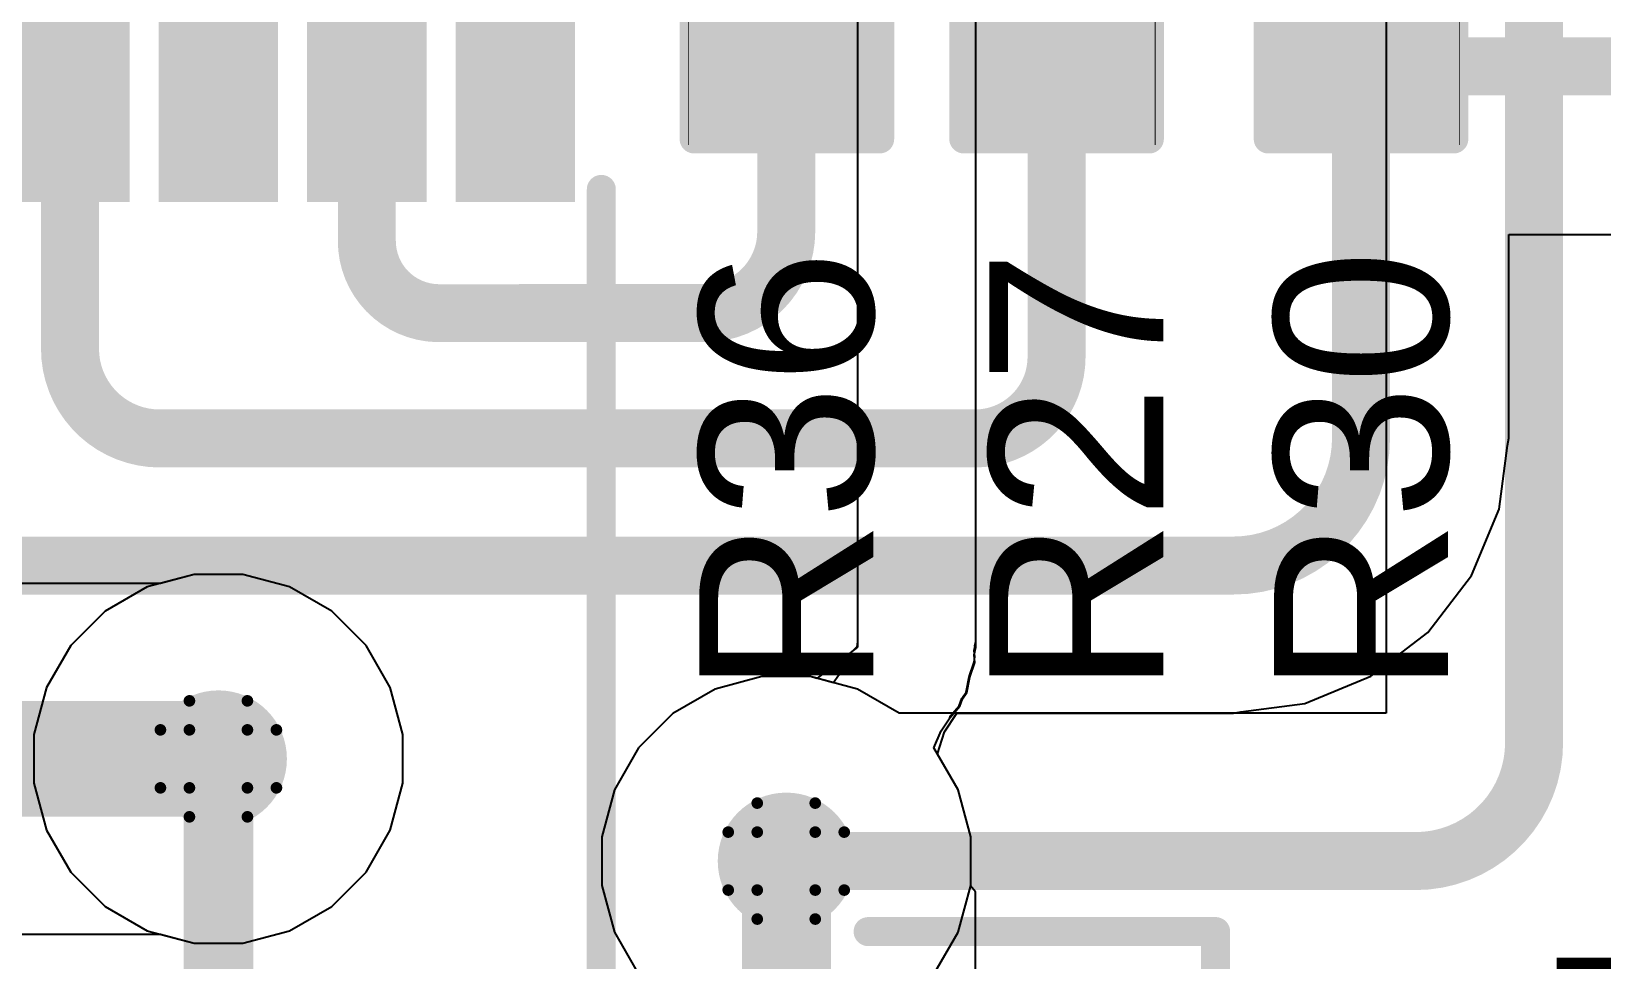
# Model space of a CAD drawing. Header units: inches. Extents: x -18 to 202, y -11 to 119.
# Drawn here: x 14.09 to 20.97, y 24.22 to 28.29 of the extents above; entities that cross this region are included whole.
import ezdxf

# ---------------------------------------------------------------- set-up
doc = ezdxf.new("R2010")
doc.units = ezdxf.units.IN
for name, color, linetype in [('Board Outline', 216, 'Continuous'), ('Bottom Layer', 5, 'Continuous'), ('Drill Drawing', 1, 'Continuous'), ('Ground', 16, 'Continuous'), ('Power', 76, 'Continuous'), ('Top Layer', 1, 'Continuous'), ('Top Overlay', 2, 'Continuous'), ('Top Paste', 8, 'Continuous'), ('Top Solder', 216, 'Continuous'), ('Via Holes', 16, 'Continuous')]:
    doc.layers.add(name, color=color, linetype=linetype)
doc.styles.add('Arial', font='', dxfattribs={"height": 0.2})
doc.styles.get('Arial').set_extended_font_data('Arial')

# ---------------------------------------------------------------- blocks, each defined once
blk = doc.blocks.new('TSSOP_20_12')
at = {"layer": 'Top Layer'}
for points in [[(-2, 3.085), (-2, 2.765), (-3.6, 2.765), (-3.6, 3.085)], [(3.6, 3.085), (3.6, 2.765), (2, 2.765), (2, 3.085)], [(-2, 2.435), (-2, 2.115), (-3.6, 2.115), (-3.6, 2.435)], [(3.6, 2.435), (3.6, 2.115), (2, 2.115), (2, 2.435)], [(-2, 1.785), (-2, 1.465), (-3.6, 1.465), (-3.6, 1.785)], [(3.6, 1.785), (3.6, 1.465), (2, 1.465), (2, 1.785)], [(-2, 1.135), (-2, 0.815), (-3.6, 0.815), (-3.6, 1.135)], [(3.6, 1.135), (3.6, 0.815), (2, 0.815), (2, 1.135)], [(-2, 0.485), (-2, 0.165), (-3.6, 0.165), (-3.6, 0.485)], [(3.6, 0.485), (3.6, 0.165), (2, 0.165), (2, 0.485)], [(-2, -0.165), (-2, -0.485), (-3.6, -0.485), (-3.6, -0.165)], [(3.6, -0.165), (3.6, -0.485), (2, -0.485), (2, -0.165)], [(-2, -0.815), (-2, -1.135), (-3.6, -1.135), (-3.6, -0.815)], [(3.6, -0.815), (3.6, -1.135), (2, -1.135), (2, -0.815)], [(-2, -1.465), (-2, -1.785), (-3.6, -1.785), (-3.6, -1.465)], [(3.6, -1.465), (3.6, -1.785), (2, -1.785), (2, -1.465)], [(-2, -2.115), (-2, -2.435), (-3.6, -2.435), (-3.6, -2.115)], [(3.6, -2.115), (3.6, -2.435), (2, -2.435), (2, -2.115)], [(-2, -2.765), (-2, -3.085), (-3.6, -3.085), (-3.6, -2.765)], [(3.6, -2.765), (3.6, -3.085), (2, -3.085), (2, -2.765)]]:
    blk.add_hatch(color=1, dxfattribs=at).paths.add_polyline_path(points)
at = {"layer": 'Top Overlay'}
blk.add_hatch(color=2, dxfattribs=at).paths.add_polyline_path([(-1.9066, 2.6933), (-1.7288, 2.6933), (-1.7288, 3.1251), (-1.9066, 3.1251)])
at = {"layer": 'Top Paste'}
for points in [[(-2, 3.085), (-2, 2.765), (-3.6, 2.765), (-3.6, 3.085)], [(3.6, 3.085), (3.6, 2.765), (2, 2.765), (2, 3.085)], [(-2, 2.435), (-2, 2.115), (-3.6, 2.115), (-3.6, 2.435)], [(3.6, 2.435), (3.6, 2.115), (2, 2.115), (2, 2.435)], [(-2, 1.785), (-2, 1.465), (-3.6, 1.465), (-3.6, 1.785)], [(3.6, 1.785), (3.6, 1.465), (2, 1.465), (2, 1.785)], [(-2, 1.135), (-2, 0.815), (-3.6, 0.815), (-3.6, 1.135)], [(3.6, 1.135), (3.6, 0.815), (2, 0.815), (2, 1.135)], [(-2, 0.485), (-2, 0.165), (-3.6, 0.165), (-3.6, 0.485)], [(3.6, 0.485), (3.6, 0.165), (2, 0.165), (2, 0.485)], [(-2, -0.165), (-2, -0.485), (-3.6, -0.485), (-3.6, -0.165)], [(3.6, -0.165), (3.6, -0.485), (2, -0.485), (2, -0.165)], [(-2, -0.815), (-2, -1.135), (-3.6, -1.135), (-3.6, -0.815)], [(3.6, -0.815), (3.6, -1.135), (2, -1.135), (2, -0.815)], [(-2, -1.465), (-2, -1.785), (-3.6, -1.785), (-3.6, -1.465)], [(3.6, -1.465), (3.6, -1.785), (2, -1.785), (2, -1.465)], [(-2, -2.115), (-2, -2.435), (-3.6, -2.435), (-3.6, -2.115)], [(3.6, -2.115), (3.6, -2.435), (2, -2.435), (2, -2.115)], [(-2, -2.765), (-2, -3.085), (-3.6, -3.085), (-3.6, -2.765)], [(3.6, -2.765), (3.6, -3.085), (2, -3.085), (2, -2.765)]]:
    blk.add_hatch(color=8, dxfattribs=at).paths.add_polyline_path(points)
at = {"layer": 'Top Solder'}
for points in [[(-1.8984, 3.1866), (-1.8984, 2.6634), (-3.7016, 2.6634), (-3.7016, 3.1866)], [(3.7016, 3.1866), (3.7016, 2.6634), (1.8984, 2.6634), (1.8984, 3.1866)], [(-1.8984, 2.5366), (-1.8984, 2.0134), (-3.7016, 2.0134), (-3.7016, 2.5366)], [(3.7016, 2.5366), (3.7016, 2.0134), (1.8984, 2.0134), (1.8984, 2.5366)], [(-1.8984, 1.8866), (-1.8984, 1.3634), (-3.7016, 1.3634), (-3.7016, 1.8866)], [(3.7016, 1.8866), (3.7016, 1.3634), (1.8984, 1.3634), (1.8984, 1.8866)], [(-1.8984, 1.2366), (-1.8984, 0.7134), (-3.7016, 0.7134), (-3.7016, 1.2366)], [(3.7016, 1.2366), (3.7016, 0.7134), (1.8984, 0.7134), (1.8984, 1.2366)], [(-1.8984, 0.5866), (-1.8984, 0.0634), (-3.7016, 0.0634), (-3.7016, 0.5866)], [(3.7016, 0.5866), (3.7016, 0.0634), (1.8984, 0.0634), (1.8984, 0.5866)], [(-1.8984, -0.0634), (-1.8984, -0.5866), (-3.7016, -0.5866), (-3.7016, -0.0634)], [(3.7016, -0.0634), (3.7016, -0.5866), (1.8984, -0.5866), (1.8984, -0.0634)], [(-1.8984, -0.7134), (-1.8984, -1.2366), (-3.7016, -1.2366), (-3.7016, -0.7134)], [(3.7016, -0.7134), (3.7016, -1.2366), (1.8984, -1.2366), (1.8984, -0.7134)], [(-1.8984, -1.3634), (-1.8984, -1.8866), (-3.7016, -1.8866), (-3.7016, -1.3634)], [(3.7016, -1.3634), (3.7016, -1.8866), (1.8984, -1.8866), (1.8984, -1.3634)], [(-1.8984, -2.0134), (-1.8984, -2.5366), (-3.7016, -2.5366), (-3.7016, -2.0134)], [(3.7016, -2.0134), (3.7016, -2.5366), (1.8984, -2.5366), (1.8984, -2.0134)], [(-1.8984, -2.6634), (-1.8984, -3.1866), (-3.7016, -3.1866), (-3.7016, -2.6634)], [(3.7016, -2.6634), (3.7016, -3.1866), (1.8984, -3.1866), (1.8984, -2.6634)]]:
    blk.add_hatch(color=216, dxfattribs=at).paths.add_polyline_path(points)
at = {"layer": 'Top Overlay'}
for points in [[(1.9542, 3.302, 0.127, 0.127, 0), (-1.9066, 3.302, 0.127, 0.127, 0)], [(-3.8751, 3.0861, 0.127, 0.127, 0), (-3.7481, 2.9591, 0.127, 0.127, 0)], [(-3.8751, 3.0861, 0.127, 0.127, 0), (-3.8751, 2.8321, 0.127, 0.127, 0)], [(-3.7481, 2.9591, 0.127, 0.127, 0), (-3.8751, 2.8321, 0.127, 0.127, 0)], [(-1.9066, -3.302, 0.127, 0.127, 0), (1.9542, -3.302, 0.127, 0.127, 0)]]:
    blk.add_lwpolyline(points, format="xyseb", dxfattribs=at)
for points in [[(-1.9384, 3.302, 0.0635, 0.0635, 1), (-1.8749, 3.302, 0.0635, 0.0635, 1)], [(1.9225, 3.302, 0.0635, 0.0635, 1), (1.986, 3.302, 0.0635, 0.0635, 1)], [(-3.9069, 3.0861, 0.0635, 0.0635, 1), (-3.8434, 3.0861, 0.0635, 0.0635, 1)], [(-3.9069, 3.0861, 0.0635, 0.0635, 1), (-3.8434, 3.0861, 0.0635, 0.0635, 1)], [(-3.7799, 2.9591, 0.0635, 0.0635, 1), (-3.7164, 2.9591, 0.0635, 0.0635, 1)], [(-3.7799, 2.9591, 0.0635, 0.0635, 1), (-3.7164, 2.9591, 0.0635, 0.0635, 1)], [(-3.9068, 2.8321, 0.0635, 0.0635, 1), (-3.8433, 2.8321, 0.0635, 0.0635, 1)], [(-3.9068, 2.8321, 0.0635, 0.0635, 1), (-3.8433, 2.8321, 0.0635, 0.0635, 1)], [(-1.9383, -3.302, 0.0635, 0.0635, 1), (-1.8748, -3.302, 0.0635, 0.0635, 1)], [(1.9224, -3.302, 0.0635, 0.0635, 1), (1.9859, -3.302, 0.0635, 0.0635, 1)]]:
    blk.add_lwpolyline(points, format="xyseb", close=True, dxfattribs=at)
blk = doc.blocks.new('R___0402_21')
at = {"layer": 'Top Layer'}
for points in [[(-0.6985, -0.3175), (-0.6985, 0.3175), (-0.2413, 0.3175), (-0.2413, -0.3175)], [(0.2413, -0.3175), (0.2413, 0.3175), (0.6985, 0.3175), (0.6985, -0.3175)]]:
    blk.add_hatch(color=1, dxfattribs=at).paths.add_polyline_path(points)
at = {"layer": 'Top Paste'}
for points in [[(-0.6985, -0.3175), (-0.6985, 0.3175), (-0.2413, 0.3175), (-0.2413, -0.3175)], [(0.2413, -0.3175), (0.2413, 0.3175), (0.6985, 0.3175), (0.6985, -0.3175)]]:
    blk.add_hatch(color=8, dxfattribs=at).paths.add_polyline_path(points)
at = {"layer": 'Top Solder'}
for points in [[(-0.7535, -0.3725), (-0.7535, 0.3725), (-0.1863, 0.3725), (-0.1863, -0.3725)], [(0.1863, -0.3725), (0.1863, 0.3725), (0.7535, 0.3725), (0.7535, -0.3725)]]:
    blk.add_hatch(color=216, dxfattribs=at).paths.add_polyline_path(points)
at = {"layer": 'Top Overlay'}
for points in [[(-0.7874, 0.4064, 0.127, 0.127, 0), (0.7874, 0.4064, 0.127, 0.127, 0)], [(-0.7874, -0.4064, 0.127, 0.127, 0), (-0.7874, 0.4064, 0.127, 0.127, 0)], [(0.7874, -0.4064, 0.127, 0.127, 0), (0.7874, 0.4064, 0.127, 0.127, 0)], [(-0.7874, -0.4064, 0.127, 0.127, 0), (0.7874, -0.4064, 0.127, 0.127, 0)], [(0.8128, -0.4318, 0.00323, 0.00323, 0), (-0.8128, -0.4318, 0.00323, 0.00323, 0)]]:
    blk.add_lwpolyline(points, format="xyseb", dxfattribs=at)
for points in [[(-0.8191, 0.4064, 0.0635, 0.0635, 1), (-0.7556, 0.4064, 0.0635, 0.0635, 1)], [(-0.8191, 0.4064, 0.0635, 0.0635, 1), (-0.7556, 0.4064, 0.0635, 0.0635, 1)], [(0.7557, 0.4064, 0.0635, 0.0635, 1), (0.8192, 0.4064, 0.0635, 0.0635, 1)], [(0.7557, 0.4064, 0.0635, 0.0635, 1), (0.8192, 0.4064, 0.0635, 0.0635, 1)], [(-0.8192, -0.4064, 0.0635, 0.0635, 1), (-0.7557, -0.4064, 0.0635, 0.0635, 1)], [(-0.8192, -0.4064, 0.0635, 0.0635, 1), (-0.7557, -0.4064, 0.0635, 0.0635, 1)], [(0.7557, -0.4064, 0.0635, 0.0635, 1), (0.8192, -0.4064, 0.0635, 0.0635, 1)], [(0.7557, -0.4064, 0.0635, 0.0635, 1), (0.8192, -0.4064, 0.0635, 0.0635, 1)], [(-0.8136, -0.4318, 0.00161, 0.00161, 1), (-0.812, -0.4318, 0.00161, 0.00161, 1)], [(0.812, -0.4318, 0.00161, 0.00161, 1), (0.8136, -0.4318, 0.00161, 0.00161, 1)]]:
    blk.add_lwpolyline(points, format="xyseb", close=True, dxfattribs=at)
blk = doc.blocks.new('R___0402_27')
at = {"layer": 'Top Layer'}
for points in [[(-0.6985, -0.3175), (-0.6985, 0.3175), (-0.2413, 0.3175), (-0.2413, -0.3175)], [(0.2413, -0.3175), (0.2413, 0.3175), (0.6985, 0.3175), (0.6985, -0.3175)]]:
    blk.add_hatch(color=1, dxfattribs=at).paths.add_polyline_path(points)
at = {"layer": 'Top Paste'}
for points in [[(-0.6985, -0.3175), (-0.6985, 0.3175), (-0.2413, 0.3175), (-0.2413, -0.3175)], [(0.2413, -0.3175), (0.2413, 0.3175), (0.6985, 0.3175), (0.6985, -0.3175)]]:
    blk.add_hatch(color=8, dxfattribs=at).paths.add_polyline_path(points)
at = {"layer": 'Top Solder'}
for points in [[(-0.7535, -0.3725), (-0.7535, 0.3725), (-0.1863, 0.3725), (-0.1863, -0.3725)], [(0.1863, -0.3725), (0.1863, 0.3725), (0.7535, 0.3725), (0.7535, -0.3725)]]:
    blk.add_hatch(color=216, dxfattribs=at).paths.add_polyline_path(points)
at = {"layer": 'Top Overlay'}
for points in [[(-0.7874, 0.4064, 0.127, 0.127, 0), (-0.7874, -0.4064, 0.127, 0.127, 0)], [(-0.7874, 0.4064, 0.127, 0.127, 0), (0.7874, 0.4064, 0.127, 0.127, 0)], [(0.7874, 0.4064, 0.127, 0.127, 0), (0.7874, -0.4064, 0.127, 0.127, 0)], [(-0.7874, -0.4064, 0.127, 0.127, 0), (0.7874, -0.4064, 0.127, 0.127, 0)], [(-0.8128, -0.4318, 0.00323, 0.00323, 0), (0.8128, -0.4318, 0.00323, 0.00323, 0)]]:
    blk.add_lwpolyline(points, format="xyseb", dxfattribs=at)
for points in [[(-0.8192, 0.4064, 0.0635, 0.0635, 1), (-0.7557, 0.4064, 0.0635, 0.0635, 1)], [(-0.8192, 0.4064, 0.0635, 0.0635, 1), (-0.7557, 0.4064, 0.0635, 0.0635, 1)], [(0.7556, 0.4064, 0.0635, 0.0635, 1), (0.8191, 0.4064, 0.0635, 0.0635, 1)], [(0.7556, 0.4064, 0.0635, 0.0635, 1), (0.8191, 0.4064, 0.0635, 0.0635, 1)], [(-0.8192, -0.4064, 0.0635, 0.0635, 1), (-0.7557, -0.4064, 0.0635, 0.0635, 1)], [(-0.8192, -0.4064, 0.0635, 0.0635, 1), (-0.7557, -0.4064, 0.0635, 0.0635, 1)], [(0.7556, -0.4064, 0.0635, 0.0635, 1), (0.8191, -0.4064, 0.0635, 0.0635, 1)], [(0.7556, -0.4064, 0.0635, 0.0635, 1), (0.8191, -0.4064, 0.0635, 0.0635, 1)], [(-0.8136, -0.4318, 0.00161, 0.00161, 1), (-0.812, -0.4318, 0.00161, 0.00161, 1)], [(0.812, -0.4318, 0.00161, 0.00161, 1), (0.8136, -0.4318, 0.00161, 0.00161, 1)]]:
    blk.add_lwpolyline(points, format="xyseb", close=True, dxfattribs=at)
blk = doc.blocks.new('R___0402_30')
at = {"layer": 'Top Layer'}
for points in [[(-0.6985, -0.3175), (-0.6985, 0.3175), (-0.2413, 0.3175), (-0.2413, -0.3175)], [(0.2413, -0.3175), (0.2413, 0.3175), (0.6985, 0.3175), (0.6985, -0.3175)]]:
    blk.add_hatch(color=1, dxfattribs=at).paths.add_polyline_path(points)
at = {"layer": 'Top Paste'}
for points in [[(-0.6985, -0.3175), (-0.6985, 0.3175), (-0.2413, 0.3175), (-0.2413, -0.3175)], [(0.2413, -0.3175), (0.2413, 0.3175), (0.6985, 0.3175), (0.6985, -0.3175)]]:
    blk.add_hatch(color=8, dxfattribs=at).paths.add_polyline_path(points)
at = {"layer": 'Top Solder'}
for points in [[(-0.7535, -0.3725), (-0.7535, 0.3725), (-0.1863, 0.3725), (-0.1863, -0.3725)], [(0.1863, -0.3725), (0.1863, 0.3725), (0.7535, 0.3725), (0.7535, -0.3725)]]:
    blk.add_hatch(color=216, dxfattribs=at).paths.add_polyline_path(points)
at = {"layer": 'Top Overlay'}
for points in [[(-0.7874, 0.4064, 0.127, 0.127, 0), (0.7874, 0.4064, 0.127, 0.127, 0)], [(-0.7874, 0.4064, 0.127, 0.127, 0), (-0.7874, -0.4064, 0.127, 0.127, 0)], [(0.7874, 0.4064, 0.127, 0.127, 0), (0.7874, -0.4064, 0.127, 0.127, 0)], [(0.7874, -0.4064, 0.127, 0.127, 0), (-0.7874, -0.4064, 0.127, 0.127, 0)], [(0.8128, -0.4318, 0.00323, 0.00323, 0), (-0.8128, -0.4318, 0.00323, 0.00323, 0)]]:
    blk.add_lwpolyline(points, format="xyseb", dxfattribs=at)
for points in [[(-0.8191, 0.4064, 0.0635, 0.0635, 1), (-0.7556, 0.4064, 0.0635, 0.0635, 1)], [(-0.8191, 0.4064, 0.0635, 0.0635, 1), (-0.7556, 0.4064, 0.0635, 0.0635, 1)], [(0.7556, 0.4064, 0.0635, 0.0635, 1), (0.8191, 0.4064, 0.0635, 0.0635, 1)], [(0.7556, 0.4064, 0.0635, 0.0635, 1), (0.8191, 0.4064, 0.0635, 0.0635, 1)], [(-0.8192, -0.4064, 0.0635, 0.0635, 1), (-0.7557, -0.4064, 0.0635, 0.0635, 1)], [(-0.8192, -0.4064, 0.0635, 0.0635, 1), (-0.7557, -0.4064, 0.0635, 0.0635, 1)], [(0.7556, -0.4064, 0.0635, 0.0635, 1), (0.8191, -0.4064, 0.0635, 0.0635, 1)], [(0.7556, -0.4064, 0.0635, 0.0635, 1), (0.8191, -0.4064, 0.0635, 0.0635, 1)], [(-0.8136, -0.4318, 0.00161, 0.00161, 1), (-0.812, -0.4318, 0.00161, 0.00161, 1)], [(0.812, -0.4318, 0.00161, 0.00161, 1), (0.8136, -0.4318, 0.00161, 0.00161, 1)]]:
    blk.add_lwpolyline(points, format="xyseb", close=True, dxfattribs=at)

msp = doc.modelspace()

# ---------------------------------------------------------------- hatches: boundary and pattern name
at = {"layer": 'Bottom Layer'}
h = msp.add_hatch(color=5, dxfattribs=at)
edge = h.paths.add_edge_path()
edge.add_arc((14.9121, 25.0985), 0.3, 0, 360)
h = msp.add_hatch(color=5, dxfattribs=at)
edge = h.paths.add_edge_path()
edge.add_arc((17.399, 24.6506), 0.3, 0, 360)
at = {"layer": 'Ground'}
h = msp.add_hatch(color=16, dxfattribs=at)
edge = h.paths.add_edge_path()
edge.add_arc((14.9121, 25.0985), 0.3, 0, 360)
h = msp.add_hatch(color=16, dxfattribs=at)
edge = h.paths.add_edge_path()
edge.add_arc((17.399, 24.6506), 0.3, 0, 360)
at = {"layer": 'Power'}
h = msp.add_hatch(color=76, dxfattribs=at)
edge = h.paths.add_edge_path()
edge.add_arc((14.9121, 25.0985), 0.3, 0, 360)
h = msp.add_hatch(color=76, dxfattribs=at)
edge = h.paths.add_edge_path()
edge.add_arc((17.399, 24.6506), 0.3, 0, 360)
at = {"layer": 'Top Layer'}
h = msp.add_hatch(color=1, dxfattribs=at)
edge = h.paths.add_edge_path()
edge.add_arc((14.9121, 25.0985), 0.3, 0, 360)
h = msp.add_hatch(color=1, dxfattribs=at)
edge = h.paths.add_edge_path()
edge.add_arc((17.399, 24.6506), 0.3, 0, 360)
at = {"layer": 'Via Holes'}
h = msp.add_hatch(color=7, dxfattribs=at)
edge = h.paths.add_edge_path()
edge.add_arc((14.9121, 25.0985), 0.15, 0, 360)
h = msp.add_hatch(color=7, dxfattribs=at)
edge = h.paths.add_edge_path()
edge.add_arc((17.399, 24.6506), 0.15, 0, 360)

# ---------------------------------------------------------------- linework, layer by layer
at = {"layer": 'Board Outline'}
msp.add_lwpolyline([(44.2299, 62.3099, 0.254, 0.254, -3.535496), (7.5647, 62.2891, 0.254, 0.254, 0)], format="xyseb", dxfattribs=at)
at = {"layer": 'Bottom Layer'}
for p, q in [((17.7109, 29.022), (17.7109, 25.9768)), ((18.2288, 25.9768), (18.2288, 29.022)), ((17.7109, 25.9768), (17.7109, 25.6126)), ((18.2288, 25.6126), (18.2288, 25.9768)), ((14.8057, 25.9065), (14.6002, 25.8514)), ((15.0185, 25.9065), (14.8057, 25.9065)), ((15.224, 25.8514), (15.0185, 25.9065)), ((14.6002, 25.8514), (14.416, 25.7451)), ((15.4082, 25.7451), (15.224, 25.8514)), ((14.416, 25.7451), (14.2655, 25.5946)), ((15.5587, 25.5946), (15.4082, 25.7451)), ((14.2655, 25.5946), (14.1592, 25.4104)), ((15.665, 25.4104), (15.5587, 25.5946)), ((17.7078, 25.5891), (17.6841, 25.5655)), ((17.7109, 25.6126), (17.7078, 25.5891)), ((18.2225, 25.5731), (18.2257, 25.5891)), ((18.2249, 25.5931), (18.2288, 25.6126)), ((18.2257, 25.5891), (18.2249, 25.5931)), ((17.6841, 25.5655), (17.6465, 25.5091)), ((18.1995, 25.4574), (18.2213, 25.5215)), ((18.2213, 25.5215), (18.2244, 25.545)), ((18.2244, 25.545), (18.2225, 25.5731)), ((17.2926, 25.4586), (17.0871, 25.4035)), ((17.5054, 25.4586), (17.2926, 25.4586)), ((17.6059, 25.4317), (17.5054, 25.4586)), ((17.6277, 25.4637), (17.6059, 25.4317)), ((17.6465, 25.5091), (17.6277, 25.4637)), ((18.1863, 25.3909), (18.1995, 25.4574)), ((14.1592, 25.4104), (14.1041, 25.2049)), ((15.7201, 25.2049), (15.665, 25.4104)), ((17.0871, 25.4035), (16.9029, 25.2972)), ((18.1673, 25.3625), (18.1863, 25.3909)), ((18.1187, 25.2873), (18.1563, 25.3302)), ((18.1563, 25.3302), (18.1673, 25.3625)), ((16.9029, 25.2972), (16.7524, 25.1467)), ((18.0771, 25.2214), (18.1148, 25.2777)), ((18.1148, 25.2777), (18.1187, 25.2873)), ((14.1041, 25.2049), (14.1041, 24.9921)), ((15.7201, 24.9921), (15.7201, 25.2049)), ((18.0456, 25.1467), (18.0771, 25.2214)), ((16.7524, 25.1467), (16.6461, 24.9625)), ((18.1519, 24.9625), (18.0456, 25.1467)), ((14.1041, 24.9921), (14.1592, 24.7866)), ((15.665, 24.7866), (15.7201, 24.9921)), ((16.6461, 24.9625), (16.591, 24.757)), ((18.207, 24.757), (18.1519, 24.9625)), ((14.1592, 24.7866), (14.2655, 24.6024)), ((15.5587, 24.6024), (15.665, 24.7866)), ((16.591, 24.757), (16.591, 24.5442)), ((18.207, 24.5442), (18.207, 24.757)), ((14.2655, 24.6024), (14.416, 24.4519)), ((15.4082, 24.4519), (15.5587, 24.6024)), ((16.591, 24.5442), (16.6461, 24.3387)), ((18.1519, 24.3387), (18.207, 24.5442)), ((14.416, 24.4519), (14.6002, 24.3456)), ((15.224, 24.3456), (15.4082, 24.4519)), ((14.6002, 24.3456), (14.8057, 24.2905)), ((15.0185, 24.2905), (15.224, 24.3456)), ((14.8057, 24.2905), (15.0185, 24.2905)), ((16.6461, 24.3387), (16.7524, 24.1545)), ((18.0456, 24.1545), (18.1519, 24.3387))]:
    msp.add_line(p, q, dxfattribs=at)
at = {"layer": 'Drill Drawing'}
for points in [[(14.7851, 25.2255, 0.0508, 0.0508, 0), (14.7851, 25.3525, 0.0508, 0.0508, 0)], [(14.7851, 25.3525, 0.0508, 0.0508, 0), (15.0391, 25.3525, 0.0508, 0.0508, 0)], [(15.0391, 25.2255, 0.0508, 0.0508, 0), (15.0391, 25.3525, 0.0508, 0.0508, 0)], [(14.6581, 24.9715, 0.0508, 0.0508, 0), (14.6581, 25.2255, 0.0508, 0.0508, 0)], [(14.6581, 25.2255, 0.0508, 0.0508, 0), (14.7851, 25.2255, 0.0508, 0.0508, 0)], [(15.0391, 25.2255, 0.0508, 0.0508, 0), (15.1661, 25.2255, 0.0508, 0.0508, 0)], [(15.1661, 24.9715, 0.0508, 0.0508, 0), (15.1661, 25.2255, 0.0508, 0.0508, 0)], [(14.6581, 24.9715, 0.0508, 0.0508, 0), (14.7851, 24.9715, 0.0508, 0.0508, 0)], [(14.7851, 24.8445, 0.0508, 0.0508, 0), (14.7851, 24.9715, 0.0508, 0.0508, 0)], [(15.0391, 24.9715, 0.0508, 0.0508, 0), (15.1661, 24.9715, 0.0508, 0.0508, 0)], [(15.0391, 24.8445, 0.0508, 0.0508, 0), (15.0391, 24.9715, 0.0508, 0.0508, 0)], [(17.272, 24.7776, 0.0508, 0.0508, 0), (17.272, 24.9046, 0.0508, 0.0508, 0)], [(17.272, 24.9046, 0.0508, 0.0508, 0), (17.526, 24.9046, 0.0508, 0.0508, 0)], [(17.526, 24.7776, 0.0508, 0.0508, 0), (17.526, 24.9046, 0.0508, 0.0508, 0)], [(14.7851, 24.8445, 0.0508, 0.0508, 0), (15.0391, 24.8445, 0.0508, 0.0508, 0)], [(17.145, 24.5236, 0.0508, 0.0508, 0), (17.145, 24.7776, 0.0508, 0.0508, 0)], [(17.145, 24.7776, 0.0508, 0.0508, 0), (17.272, 24.7776, 0.0508, 0.0508, 0)], [(17.526, 24.7776, 0.0508, 0.0508, 0), (17.653, 24.7776, 0.0508, 0.0508, 0)], [(17.653, 24.5236, 0.0508, 0.0508, 0), (17.653, 24.7776, 0.0508, 0.0508, 0)], [(17.145, 24.5236, 0.0508, 0.0508, 0), (17.272, 24.5236, 0.0508, 0.0508, 0)], [(17.272, 24.3966, 0.0508, 0.0508, 0), (17.272, 24.5236, 0.0508, 0.0508, 0)], [(17.526, 24.5236, 0.0508, 0.0508, 0), (17.653, 24.5236, 0.0508, 0.0508, 0)], [(17.526, 24.3966, 0.0508, 0.0508, 0), (17.526, 24.5236, 0.0508, 0.0508, 0)], [(17.272, 24.3966, 0.0508, 0.0508, 0), (17.526, 24.3966, 0.0508, 0.0508, 0)]]:
    msp.add_lwpolyline(points, format="xyseb", dxfattribs=at)
for points in [[(14.7724, 25.3525, 0.0254, 0.0254, 1), (14.7978, 25.3525, 0.0254, 0.0254, 1)], [(14.7724, 25.3525, 0.0254, 0.0254, 1), (14.7978, 25.3525, 0.0254, 0.0254, 1)], [(15.0264, 25.3525, 0.0254, 0.0254, 1), (15.0518, 25.3525, 0.0254, 0.0254, 1)], [(15.0264, 25.3525, 0.0254, 0.0254, 1), (15.0518, 25.3525, 0.0254, 0.0254, 1)], [(14.6454, 25.2255, 0.0254, 0.0254, 1), (14.6708, 25.2255, 0.0254, 0.0254, 1)], [(14.6454, 25.2255, 0.0254, 0.0254, 1), (14.6708, 25.2255, 0.0254, 0.0254, 1)], [(14.7724, 25.2255, 0.0254, 0.0254, 1), (14.7978, 25.2255, 0.0254, 0.0254, 1)], [(14.7724, 25.2255, 0.0254, 0.0254, 1), (14.7978, 25.2255, 0.0254, 0.0254, 1)], [(15.0264, 25.2255, 0.0254, 0.0254, 1), (15.0518, 25.2255, 0.0254, 0.0254, 1)], [(15.0264, 25.2255, 0.0254, 0.0254, 1), (15.0518, 25.2255, 0.0254, 0.0254, 1)], [(15.1534, 25.2255, 0.0254, 0.0254, 1), (15.1788, 25.2255, 0.0254, 0.0254, 1)], [(15.1534, 25.2255, 0.0254, 0.0254, 1), (15.1788, 25.2255, 0.0254, 0.0254, 1)], [(14.6454, 24.9715, 0.0254, 0.0254, 1), (14.6708, 24.9715, 0.0254, 0.0254, 1)], [(14.6454, 24.9715, 0.0254, 0.0254, 1), (14.6708, 24.9715, 0.0254, 0.0254, 1)], [(14.7724, 24.9715, 0.0254, 0.0254, 1), (14.7978, 24.9715, 0.0254, 0.0254, 1)], [(14.7724, 24.9715, 0.0254, 0.0254, 1), (14.7978, 24.9715, 0.0254, 0.0254, 1)], [(15.0264, 24.9715, 0.0254, 0.0254, 1), (15.0518, 24.9715, 0.0254, 0.0254, 1)], [(15.0264, 24.9715, 0.0254, 0.0254, 1), (15.0518, 24.9715, 0.0254, 0.0254, 1)], [(15.1534, 24.9715, 0.0254, 0.0254, 1), (15.1788, 24.9715, 0.0254, 0.0254, 1)], [(15.1534, 24.9715, 0.0254, 0.0254, 1), (15.1788, 24.9715, 0.0254, 0.0254, 1)], [(17.2593, 24.9046, 0.0254, 0.0254, 1), (17.2847, 24.9046, 0.0254, 0.0254, 1)], [(17.2593, 24.9046, 0.0254, 0.0254, 1), (17.2847, 24.9046, 0.0254, 0.0254, 1)], [(17.5133, 24.9046, 0.0254, 0.0254, 1), (17.5387, 24.9046, 0.0254, 0.0254, 1)], [(17.5133, 24.9046, 0.0254, 0.0254, 1), (17.5387, 24.9046, 0.0254, 0.0254, 1)], [(14.7724, 24.8445, 0.0254, 0.0254, 1), (14.7978, 24.8445, 0.0254, 0.0254, 1)], [(14.7724, 24.8445, 0.0254, 0.0254, 1), (14.7978, 24.8445, 0.0254, 0.0254, 1)], [(15.0264, 24.8445, 0.0254, 0.0254, 1), (15.0518, 24.8445, 0.0254, 0.0254, 1)], [(15.0264, 24.8445, 0.0254, 0.0254, 1), (15.0518, 24.8445, 0.0254, 0.0254, 1)], [(17.1323, 24.7776, 0.0254, 0.0254, 1), (17.1577, 24.7776, 0.0254, 0.0254, 1)], [(17.1323, 24.7776, 0.0254, 0.0254, 1), (17.1577, 24.7776, 0.0254, 0.0254, 1)], [(17.2593, 24.7776, 0.0254, 0.0254, 1), (17.2847, 24.7776, 0.0254, 0.0254, 1)], [(17.2593, 24.7776, 0.0254, 0.0254, 1), (17.2847, 24.7776, 0.0254, 0.0254, 1)], [(17.5133, 24.7776, 0.0254, 0.0254, 1), (17.5387, 24.7776, 0.0254, 0.0254, 1)], [(17.5133, 24.7776, 0.0254, 0.0254, 1), (17.5387, 24.7776, 0.0254, 0.0254, 1)], [(17.6403, 24.7776, 0.0254, 0.0254, 1), (17.6657, 24.7776, 0.0254, 0.0254, 1)], [(17.6403, 24.7776, 0.0254, 0.0254, 1), (17.6657, 24.7776, 0.0254, 0.0254, 1)], [(17.1323, 24.5236, 0.0254, 0.0254, 1), (17.1577, 24.5236, 0.0254, 0.0254, 1)], [(17.1323, 24.5236, 0.0254, 0.0254, 1), (17.1577, 24.5236, 0.0254, 0.0254, 1)], [(17.2593, 24.5236, 0.0254, 0.0254, 1), (17.2847, 24.5236, 0.0254, 0.0254, 1)], [(17.2593, 24.5236, 0.0254, 0.0254, 1), (17.2847, 24.5236, 0.0254, 0.0254, 1)], [(17.5133, 24.5236, 0.0254, 0.0254, 1), (17.5387, 24.5236, 0.0254, 0.0254, 1)], [(17.5133, 24.5236, 0.0254, 0.0254, 1), (17.5387, 24.5236, 0.0254, 0.0254, 1)], [(17.6403, 24.5236, 0.0254, 0.0254, 1), (17.6657, 24.5236, 0.0254, 0.0254, 1)], [(17.6403, 24.5236, 0.0254, 0.0254, 1), (17.6657, 24.5236, 0.0254, 0.0254, 1)], [(17.2593, 24.3966, 0.0254, 0.0254, 1), (17.2847, 24.3966, 0.0254, 0.0254, 1)], [(17.2593, 24.3966, 0.0254, 0.0254, 1), (17.2847, 24.3966, 0.0254, 0.0254, 1)], [(17.5133, 24.3966, 0.0254, 0.0254, 1), (17.5387, 24.3966, 0.0254, 0.0254, 1)], [(17.5133, 24.3966, 0.0254, 0.0254, 1), (17.5387, 24.3966, 0.0254, 0.0254, 1)]]:
    msp.add_lwpolyline(points, format="xyseb", close=True, dxfattribs=at)
at = {"layer": 'Ground'}
for p, q in [((17.7109, 29.0471), (17.7109, 25.5876)), ((18.2288, 25.5876), (18.2288, 29.0471)), ((14.8057, 25.9065), (14.6002, 25.8514)), ((15.0185, 25.9065), (14.8057, 25.9065)), ((15.224, 25.8514), (15.0185, 25.9065)), ((14.6002, 25.8514), (14.416, 25.7451)), ((15.4082, 25.7451), (15.224, 25.8514)), ((14.416, 25.7451), (14.2655, 25.5946)), ((15.5587, 25.5946), (15.4082, 25.7451)), ((14.2655, 25.5946), (14.1592, 25.4104)), ((15.665, 25.4104), (15.5587, 25.5946)), ((17.7109, 25.5876), (17.5331, 25.4512)), ((18.2222, 25.5541), (18.2288, 25.5876)), ((18.2026, 25.4558), (18.2244, 25.52)), ((18.2244, 25.52), (18.2222, 25.5541)), ((17.2926, 25.4586), (17.0871, 25.4035)), ((17.5054, 25.4586), (17.2926, 25.4586)), ((17.5331, 25.4512), (17.5054, 25.4586)), ((18.1894, 25.3894), (18.2026, 25.4558)), ((14.1592, 25.4104), (14.1041, 25.2049)), ((15.7201, 25.2049), (15.665, 25.4104)), ((17.0871, 25.4035), (16.9029, 25.2972)), ((18.1704, 25.361), (18.1894, 25.3894)), ((18.1148, 25.2777), (18.1594, 25.3286)), ((18.1594, 25.3286), (18.1704, 25.361)), ((16.9029, 25.2972), (16.7524, 25.1467)), ((18.0771, 25.2214), (18.1148, 25.2777)), ((14.1041, 25.2049), (14.1041, 24.9921)), ((15.7201, 24.9921), (15.7201, 25.2049)), ((18.0456, 25.1467), (18.0771, 25.2214)), ((16.7524, 25.1467), (16.6461, 24.9625)), ((18.1519, 24.9625), (18.0456, 25.1467)), ((14.1041, 24.9921), (14.1592, 24.7866)), ((15.665, 24.7866), (15.7201, 24.9921)), ((16.6461, 24.9625), (16.591, 24.757)), ((18.207, 24.757), (18.1519, 24.9625)), ((14.1592, 24.7866), (14.2655, 24.6024)), ((15.5587, 24.6024), (15.665, 24.7866)), ((16.591, 24.757), (16.591, 24.5442)), ((18.207, 24.5442), (18.207, 24.757)), ((14.2655, 24.6024), (14.416, 24.4519)), ((15.4082, 24.4519), (15.5587, 24.6024)), ((16.591, 24.5442), (16.6461, 24.3387)), ((18.1519, 24.3387), (18.207, 24.5442)), ((14.416, 24.4519), (14.6002, 24.3456)), ((15.224, 24.3456), (15.4082, 24.4519)), ((14.6002, 24.3456), (14.8057, 24.2905)), ((15.0185, 24.2905), (15.224, 24.3456)), ((14.8057, 24.2905), (15.0185, 24.2905)), ((16.6461, 24.3387), (16.7524, 24.1545)), ((18.0456, 24.1545), (18.1519, 24.3387))]:
    msp.add_line(p, q, dxfattribs=at)
at = {"layer": 'Power'}
for p, q in [((20.0268, 29.288), (20.0268, 25.298)), ((14.6586, 25.8671), (12.4809, 25.8671)), ((14.8057, 25.9065), (14.6586, 25.8671)), ((15.0185, 25.9065), (14.8057, 25.9065)), ((15.224, 25.8514), (15.0185, 25.9065)), ((15.4082, 25.7451), (15.224, 25.8514)), ((15.5587, 25.5946), (15.4082, 25.7451)), ((15.665, 25.4104), (15.5587, 25.5946)), ((17.2926, 25.4586), (17.0871, 25.4035)), ((17.5054, 25.4586), (17.2926, 25.4586)), ((17.7109, 25.4035), (17.5054, 25.4586)), ((15.7201, 25.2049), (15.665, 25.4104)), ((17.0871, 25.4035), (16.9029, 25.2972)), ((17.8936, 25.298), (17.7109, 25.4035)), ((16.9029, 25.2972), (16.7524, 25.1467)), ((20.0268, 25.298), (17.8936, 25.298)), ((15.7201, 24.9921), (15.7201, 25.2049)), ((16.7524, 25.1467), (16.6461, 24.9625)), ((15.665, 24.7866), (15.7201, 24.9921)), ((16.6461, 24.9625), (16.591, 24.757)), ((15.5587, 24.6024), (15.665, 24.7866)), ((16.591, 24.757), (16.591, 24.5442)), ((15.4082, 24.4519), (15.5587, 24.6024)), ((16.591, 24.5442), (16.6461, 24.3387)), ((15.224, 24.3456), (15.4082, 24.4519)), ((15.0185, 24.2905), (15.224, 24.3456)), ((12.4701, 24.3299), (14.6586, 24.3299)), ((14.6586, 24.3299), (14.8057, 24.2905)), ((14.8057, 24.2905), (15.0185, 24.2905)), ((16.6461, 24.3387), (16.7524, 24.1545))]:
    msp.add_line(p, q, dxfattribs=at)
for points in [[(20.6743, 25.1695, 0.254, 0.254, 0), (20.6743, 42.4109, 0.254, 0.254, 0)], [(5.08, 25.0985, 0.508, 0.508, 0), (14.9121, 25.0985, 0.508, 0.508, 0)], [(20.6743, 25.1695, 0.254, 0.254, -0.414214), (20.1554, 24.6506, 0.254, 0.254, 0)], [(17.399, 24.6506, 0.254, 0.254, 0), (20.1554, 24.6506, 0.254, 0.254, 0)]]:
    msp.add_lwpolyline(points, format="xyseb", dxfattribs=at)
for points in [[(14.7851, 25.0985, 0.254, 0.254, 1), (15.0391, 25.0985, 0.254, 0.254, 1)], [(20.6108, 25.1695, 0.127, 0.127, 1), (20.7378, 25.1695, 0.127, 0.127, 1)], [(20.6108, 25.1695, 0.127, 0.127, 1), (20.7378, 25.1695, 0.127, 0.127, 1)], [(17.3355, 24.6506, 0.127, 0.127, 1), (17.4625, 24.6506, 0.127, 0.127, 1)], [(20.0919, 24.6506, 0.127, 0.127, 1), (20.2189, 24.6506, 0.127, 0.127, 1)], [(20.0919, 24.6506, 0.127, 0.127, 1), (20.2189, 24.6506, 0.127, 0.127, 1)]]:
    msp.add_lwpolyline(points, format="xyseb", close=True, dxfattribs=at)
at = {"layer": 'Top Layer'}
for p, q in [((20.5638, 26.5038), (20.5638, 27.3951)), ((20.5638, 27.3951), (20.7419, 27.3951)), ((20.7419, 27.3951), (20.7419, 27.3952)), ((20.7419, 27.3952), (22.2684, 27.3952)), ((20.5575, 26.4719), (20.5638, 26.5038)), ((20.5207, 26.1922), (20.5575, 26.4719)), ((20.4004, 25.9019), (20.5207, 26.1922)), ((20.2091, 25.6526), (20.4004, 25.9019)), ((19.9598, 25.4614), (20.2091, 25.6526)), ((19.6695, 25.3411), (19.9598, 25.4614)), ((19.3899, 25.3043), (19.6695, 25.3411)), ((18.0922, 25.2171), (18.1458, 25.298)), ((18.1458, 25.298), (19.358, 25.298)), ((19.358, 25.298), (19.3899, 25.3043)), ((18.0609, 25.1202), (18.0922, 25.2171)), ((18.1519, 24.9625), (18.0609, 25.1202)), ((18.207, 24.757), (18.1519, 24.9625)), ((18.207, 24.5442), (18.207, 24.757)), ((18.2065, 24.5425), (18.207, 24.5442)), ((18.2273, 24.5154), (18.2065, 24.5425)), ((18.2273, 23.5756), (18.2273, 24.5154)), ((18.2273, 24.5154), (18.2273, 24.5154))]:
    msp.add_line(p, q, dxfattribs=at)
for points in [[(14.2621, 26.8949, 0.254, 0.254, 0), (14.2621, 28.439, 0.254, 0.254, 0)], [(15.5621, 27.3674, 0.254, 0.254, 0), (15.5621, 28.439, 0.254, 0.254, 0)], [(17.399, 27.4079, 0.254, 0.254, 0), (17.399, 28.1318, 0.254, 0.254, 0)], [(17.399, 28.1318, 0.254, 0.254, 0), (17.4018, 28.1318, 0.254, 0.254, 0)], [(18.5829, 26.8591, 0.254, 0.254, 0), (18.5829, 28.1318, 0.254, 0.254, 0)], [(19.9164, 28.1318, 0.254, 0.254, 0), (21.4429, 28.1318, 0.254, 0.254, 0)], [(19.9164, 26.5038, 0.254, 0.254, 0), (19.9164, 28.1317, 0.254, 0.254, 0)], [(17.399, 27.4079, 0.254, 0.254, -0.413125), (17.0436, 27.0512, 0.254, 0.254, 0)], [(15.8698, 27.0511, 0.254, 0.254, -0.406243), (15.5621, 27.3674, 0.254, 0.254, 0)], [(15.878, 27.051, 0.254, 0.254, -0.006467), (15.8698, 27.0511, 0.254, 0.254, 0)], [(15.8785, 27.051, 0.254, 0.254, -0.000355), (15.878, 27.051, 0.254, 0.254, 0)], [(15.8785, 27.051, 0.254, 0.254, 0), (17.0423, 27.0512, 0.254, 0.254, 0)], [(17.0423, 27.0512, 0.254, 0.254, 0), (17.0436, 27.0512, 0.254, 0.254, 0)], [(14.655, 26.502, 0.254, 0.254, -0.414214), (14.2621, 26.8949, 0.254, 0.254, 0)], [(18.5829, 26.8591, 0.254, 0.254, -0.414214), (18.2257, 26.502, 0.254, 0.254, 0)], [(14.655, 26.502, 0.254, 0.254, 0), (18.2257, 26.502, 0.254, 0.254, 0)], [(19.9164, 26.5038, 0.254, 0.254, -0.414214), (19.358, 25.9454, 0.254, 0.254, 0)], [(13.3417, 25.9454, 0.254, 0.254, 0), (19.358, 25.9454, 0.254, 0.254, 0)], [(14.9121, 22.839, 0.3048, 0.3048, 0), (14.9121, 25.0985, 0.3048, 0.3048, 0)], [(17.399, 24.6506, 0.3894, 0.3894, 0), (17.4004, 24.6492, 0.3894, 0.3894, 0)], [(17.4004, 23.7802, 0.3894, 0.3894, 0), (17.4004, 24.6492, 0.3894, 0.3894, 0)]]:
    msp.add_lwpolyline(points, format="xyseb", dxfattribs=at)
for points in [[(17.3355, 28.1318, 0.127, 0.127, 1), (17.4625, 28.1318, 0.127, 0.127, 1)], [(17.3355, 28.1318, 0.127, 0.127, 1), (17.4625, 28.1318, 0.127, 0.127, 1)], [(17.3383, 28.1318, 0.127, 0.127, 1), (17.4653, 28.1318, 0.127, 0.127, 1)], [(18.5194, 28.1318, 0.127, 0.127, 1), (18.6464, 28.1318, 0.127, 0.127, 1)], [(19.8529, 28.1318, 0.127, 0.127, 1), (19.9799, 28.1318, 0.127, 0.127, 1)], [(19.8529, 28.1317, 0.127, 0.127, 1), (19.9799, 28.1317, 0.127, 0.127, 1)], [(17.3355, 27.4079, 0.127, 0.127, 1), (17.4625, 27.4079, 0.127, 0.127, 1)], [(17.3355, 27.4079, 0.127, 0.127, 1), (17.4625, 27.4079, 0.127, 0.127, 1)], [(15.4986, 27.3674, 0.127, 0.127, 1), (15.6256, 27.3674, 0.127, 0.127, 1)], [(15.4986, 27.3674, 0.127, 0.127, 1), (15.6256, 27.3674, 0.127, 0.127, 1)], [(15.8063, 27.0511, 0.127, 0.127, 1), (15.9333, 27.0511, 0.127, 0.127, 1)], [(15.8063, 27.0511, 0.127, 0.127, 1), (15.9333, 27.0511, 0.127, 0.127, 1)], [(15.8145, 27.051, 0.127, 0.127, 1), (15.9415, 27.051, 0.127, 0.127, 1)], [(15.8145, 27.051, 0.127, 0.127, 1), (15.9415, 27.051, 0.127, 0.127, 1)], [(15.815, 27.051, 0.127, 0.127, 1), (15.942, 27.051, 0.127, 0.127, 1)], [(15.815, 27.051, 0.127, 0.127, 1), (15.942, 27.051, 0.127, 0.127, 1)], [(16.9788, 27.0512, 0.127, 0.127, 1), (17.1058, 27.0512, 0.127, 0.127, 1)], [(16.9788, 27.0512, 0.127, 0.127, 1), (17.1058, 27.0512, 0.127, 0.127, 1)], [(16.9801, 27.0512, 0.127, 0.127, 1), (17.1071, 27.0512, 0.127, 0.127, 1)], [(16.9801, 27.0512, 0.127, 0.127, 1), (17.1071, 27.0512, 0.127, 0.127, 1)], [(14.1986, 26.8949, 0.127, 0.127, 1), (14.3256, 26.8949, 0.127, 0.127, 1)], [(14.1986, 26.8949, 0.127, 0.127, 1), (14.3256, 26.8949, 0.127, 0.127, 1)], [(18.5194, 26.8591, 0.127, 0.127, 1), (18.6464, 26.8591, 0.127, 0.127, 1)], [(18.5194, 26.8591, 0.127, 0.127, 1), (18.6464, 26.8591, 0.127, 0.127, 1)], [(14.5915, 26.502, 0.127, 0.127, 1), (14.7185, 26.502, 0.127, 0.127, 1)], [(14.5915, 26.502, 0.127, 0.127, 1), (14.7185, 26.502, 0.127, 0.127, 1)], [(18.1622, 26.502, 0.127, 0.127, 1), (18.2892, 26.502, 0.127, 0.127, 1)], [(18.1622, 26.502, 0.127, 0.127, 1), (18.2892, 26.502, 0.127, 0.127, 1)], [(19.8529, 26.5038, 0.127, 0.127, 1), (19.9799, 26.5038, 0.127, 0.127, 1)], [(19.8529, 26.5038, 0.127, 0.127, 1), (19.9799, 26.5038, 0.127, 0.127, 1)], [(19.2945, 25.9454, 0.127, 0.127, 1), (19.4215, 25.9454, 0.127, 0.127, 1)], [(19.2945, 25.9454, 0.127, 0.127, 1), (19.4215, 25.9454, 0.127, 0.127, 1)], [(14.8359, 25.0985, 0.1524, 0.1524, 1), (14.9883, 25.0985, 0.1524, 0.1524, 1)], [(17.3017, 24.6506, 0.1947, 0.1947, 1), (17.4963, 24.6506, 0.1947, 0.1947, 1)], [(17.303, 24.6492, 0.1947, 0.1947, 1), (17.4977, 24.6492, 0.1947, 0.1947, 1)], [(17.303, 24.6492, 0.1947, 0.1947, 1), (17.4977, 24.6492, 0.1947, 0.1947, 1)]]:
    msp.add_lwpolyline(points, format="xyseb", close=True, dxfattribs=at)
at = {"layer": 'Top Overlay'}
for points in [[(17.7576, 24.3417, 0.127, 0.127, 0), (19.2795, 24.3417, 0.127, 0.127, 0)], [(19.2795, 22.2347, 0.127, 0.127, 0), (19.2795, 24.3417, 0.127, 0.127, 0)]]:
    msp.add_lwpolyline(points, format="xyseb", dxfattribs=at)
for points in [[(17.7258, 24.3417, 0.0635, 0.0635, 1), (17.7893, 24.3417, 0.0635, 0.0635, 1)], [(19.2478, 24.3417, 0.0635, 0.0635, 1), (19.3113, 24.3417, 0.0635, 0.0635, 1)], [(19.2478, 24.3417, 0.0635, 0.0635, 1), (19.3113, 24.3417, 0.0635, 0.0635, 1)]]:
    msp.add_lwpolyline(points, format="xyseb", close=True, dxfattribs=at)

# ---------------------------------------------------------------- block references
for name, p, rotation in [('R___0402_21', (17.4018, 28.6017), 270), ('R___0402_30', (18.5829, 28.6017), 90), ('R___0402_27', (19.9164, 28.6016), 90), ('TSSOP_20_12', (13.2871, 25.639), 90)]:
    msp.add_blockref(name, p, dxfattribs=dict(rotation=rotation))

# ---------------------------------------------------------------- texts
at = {"layer": 'Top Overlay', "style": 'Arial'}
for s, p in [('R36', (17.7799, 25.3775)), ('R27', (19.0499, 25.3775)), ('R30', (20.2974, 25.3775)), ('R31', (21.5351, 22.5047))]:
    msp.add_text(s, height=0.762, rotation=90, dxfattribs=at).set_placement(p)

doc.saveas('drawing.dxf')
